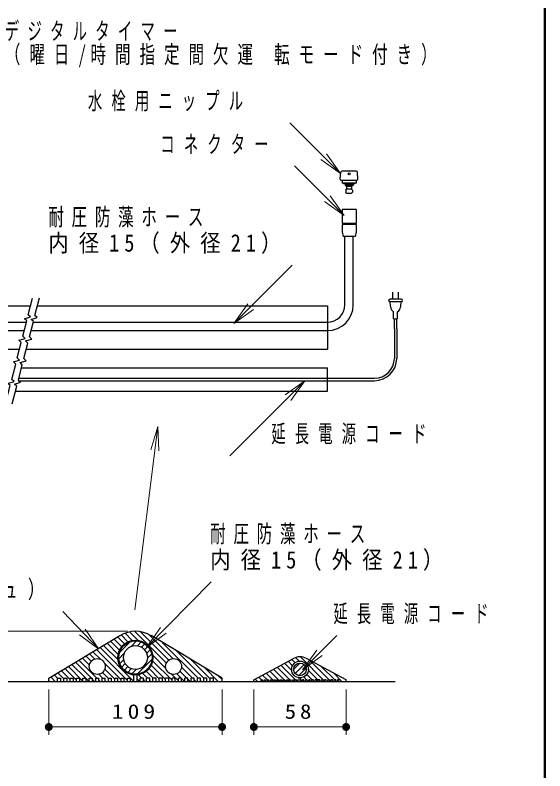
# Model space of a CAD drawing. Units: millimetres on the paper, with parts at other scales. Extents: x -385 to 420, y 0 to 267.
# Drawn here: x 353.4 to 420, y 123.9 to 219 of the extents above; entities that cross this region are included whole.
import ezdxf

# ---------------------------------------------------------------- set-up
doc = ezdxf.new("R2010")
doc.units = ezdxf.units.MM
for name, color, linetype, lineweight in [('1_20', 7, 'Continuous', 25), ('1_5', 7, 'Continuous', 25), ('A3図枠', 7, 'Continuous', 13)]:
    doc.layers.add(name, color=color, linetype=linetype, lineweight=lineweight)
doc.styles.add('ＭＳ ゴシック', font='')
doc.styles.get('ＭＳ ゴシック').set_extended_font_data('MS Gothic')

# ---------------------------------------------------------------- blocks, each defined once
blk = doc.blocks.new('open_arrow')
at = {"color": 0, "linetype": 'Continuous', "lineweight": -2}
blk.add_lwpolyline([(7.5, 1.25), (0, 0), (7.5, -1.25)], dxfattribs=at)
blk = doc.blocks.new('filled_dot')
at = {"color": 0, "linetype": 'Continuous', "lineweight": -2, "const_width": 1.25}
blk.add_lwpolyline([(-0.625, 0, 1), (0.625, 0, 1)], format="xyb", close=True, dxfattribs=at)

msp = doc.modelspace()

# ---------------------------------------------------------------- linework, layer by layer
at = {"layer": '1_20', "lineweight": 13}
for p, q in [((394.3, 199.063), (387.925, 205.438)), ((394.753, 193.788), (388.502, 200.039)), ((380.862, 180.174), (388.225, 187.537)), ((389.801, 172.991), (380.363, 163.554))]:
    msp.add_line(p, q, dxfattribs=at)
at = {"layer": '1_20', "color": 131}
for p, q in [((394.26, 198.365), (394.315, 199.211)), ((396.285, 199.352), (394.465, 199.352)), ((396.49, 198.365), (396.435, 199.211)), ((394.41, 198.206), (396.34, 198.206)), ((394.5, 198.206), (394.5, 197.852)), ((396.25, 197.852), (394.5, 197.852)), ((394.662, 197.752), (394.662, 197.852)), ((396.088, 197.752), (396.088, 197.852)), ((396.25, 198.206), (396.25, 197.852)), ((396.088, 197.752), (394.662, 197.752)), ((394.875, 197.752), (394.875, 197.602)), ((395.875, 197.602), (394.875, 197.602)), ((394.875, 197.602), (395.061, 197.414)), ((394.95, 196.981), (395.061, 197.078)), ((394.95, 196.981), (394.95, 196.702)), ((395.689, 197.414), (395.061, 197.414)), ((395.061, 197.414), (395.061, 197.078)), ((395.689, 197.078), (395.061, 197.078)), ((395.875, 197.602), (395.689, 197.414)), ((395.689, 197.414), (395.689, 197.078)), ((395.8, 196.981), (395.689, 197.078)), ((395.8, 196.981), (395.8, 196.702)), ((395.875, 197.752), (395.875, 197.602)), ((395.1, 196.552), (394.95, 196.702)), ((395.65, 196.552), (395.1, 196.552)), ((395.65, 196.552), (395.8, 196.702)), ((396.25, 194.553), (394.5, 194.553)), ((394.5, 194.553), (394.5, 192.753)), ((396.25, 194.553), (396.25, 192.753)), ((396.25, 192.753), (394.5, 192.753)), ((396.25, 192.653), (394.5, 192.653)), ((394.5, 192.653), (394.5, 191.71)), ((396.25, 192.653), (396.25, 191.71)), ((394.5, 191.71), (394.609, 191.153)), ((396.141, 191.153), (394.609, 191.153)), ((396.25, 191.71), (396.141, 191.153))]:
    msp.add_line(p, q, dxfattribs=at)
at = {"layer": '1_20'}
for p, q in [((394.85, 182.541), (394.85, 191.153)), ((395.9, 182.541), (395.9, 191.153)), ((337.823, 182.391), (355.304, 182.391)), ((356.159, 182.391), (392.65, 182.391)), ((392.65, 182.391), (392.65, 176.941)), ((326.376, 180.341), (354.778, 180.341)), ((355.633, 180.341), (392.65, 180.341)), ((326.376, 179.291), (354.509, 179.291)), ((355.364, 179.291), (392.65, 179.291)), ((401.067, 179.515), (401.067, 175.791)), ((401.367, 179.515), (401.367, 175.791)), ((337.823, 176.941), (353.906, 176.941)), ((354.762, 176.941), (392.65, 176.941)), ((354.159, 174.592), (392.65, 174.592)), ((392.65, 171.692), (392.65, 174.592)), ((353.826, 173.291), (398.567, 173.291)), ((353.749, 172.991), (398.567, 172.991)), ((353.416, 171.692), (392.65, 171.692))]:
    msp.add_line(p, q, dxfattribs=at)
at = {"layer": '1_20', "color": 190}
for p, q in [((400.867, 183.269), (400.867, 184.119)), ((401.567, 183.269), (401.567, 184.119)), ((401.91, 183.269), (400.524, 183.269)), ((401.91, 182.906), (400.524, 182.906)), ((400.967, 180.837), (400.967, 181.674)), ((401.467, 180.837), (401.467, 181.674)), ((401.367, 180.737), (401.067, 180.737)), ((401.067, 179.515), (401.067, 180.737)), ((401.367, 179.515), (401.367, 180.737))]:
    msp.add_line(p, q, dxfattribs=at)
at = {"layer": '1_20'}
for points in [[(352.201, 170.29), (352.736, 172.378), (352.45, 172.657), (353.221, 172.873), (352.935, 173.153), (353.431, 175.09), (353.146, 175.37), (353.916, 175.585), (353.63, 175.865), (354.127, 177.802), (353.841, 178.082), (354.611, 178.297), (354.326, 178.577), (354.822, 180.514), (354.536, 180.794), (355.307, 181.01), (355.021, 181.289), (355.556, 183.377)], [(353.003, 170.084), (353.569, 172.292), (353.283, 172.571), (354.054, 172.787), (353.768, 173.067), (354.265, 175.004), (353.979, 175.284), (354.749, 175.499), (354.464, 175.779), (354.96, 177.716), (354.674, 177.996), (355.445, 178.211), (355.159, 178.491), (355.656, 180.428), (355.37, 180.708), (356.14, 180.924), (355.854, 181.203), (356.421, 183.411)]]:
    msp.add_lwpolyline(points, dxfattribs=at)
at = {"layer": '1_20', "color": 131}
msp.add_circle((395.375, 199.029), 0.128, dxfattribs=at)
for centre, start, end in [((394.465, 199.202), 90, 176.28868), ((396.285, 199.202), 3.71132, 90), ((394.41, 198.356), 176.28868, 270), ((396.34, 198.356), 270, 3.71132)]:
    msp.add_arc(centre, 0.15, start, end, dxfattribs=at)
at = {"layer": '1_20', "color": 190}
for centre, radius, start, end in [((400.524, 183.088), 0.182, 90, 270), ((397.67, 182.235), 2.932, 0.21583, 13.22771), ((404.764, 182.235), 2.932, 166.77229, 179.78417), ((401.91, 183.088), 0.182, 270, 90), ((401.236, 182.248), 0.634, 180.21583, 244.91351), ((401.198, 182.248), 0.634, 295.08649, 359.78417), ((401.067, 180.837), 0.1, 180, 270), ((401.367, 180.837), 0.1, 270, 0)]:
    msp.add_arc(centre, radius, start, end, dxfattribs=at)
at = {"layer": '1_20'}
for centre, radius in [((392.65, 182.541), 3.25), ((392.65, 182.541), 2.2), ((398.567, 175.791), 2.5), ((398.567, 175.791), 2.8)]:
    msp.add_arc(centre, radius, 270, 0, dxfattribs=at)
at = {"layer": '1_5', "lineweight": 13}
for p, q in [((371.297, 167.223), (368.432, 144.173)), ((369.885, 139.435), (378.03, 147.666)), ((363.896, 139.208), (359.378, 143.958)), ((367.495, 141.458), (349.58, 141.458)), ((367.12, 139.875), (366.248, 140.747)), ((367.555, 140.147), (366.693, 141.008)), ((368.089, 140.32), (367.183, 141.226)), ((368.776, 140.34), (367.734, 141.381)), ((372.382, 137.441), (368.367, 141.456)), ((372.696, 137.834), (369.124, 141.406)), ((373.207, 138.03), (370.159, 141.079)), ((389.528, 136.631), (393.814, 140.917)), ((366.33, 138.544), (364.922, 139.952)), ((366.499, 139.081), (365.364, 140.217)), ((366.768, 139.52), (365.806, 140.482)), ((366.5, 138.812), (367.841, 140.153)), ((367.95, 139.555), (368.647, 140.252)), ((368.74, 139.638), (369.228, 140.126)), ((369.258, 139.449), (369.692, 139.883)), ((376.387, 135.558), (371.878, 140.066)), ((364.093, 137.952), (363.154, 138.891)), ((367.495, 135.256), (363.596, 139.156)), ((368.295, 135.164), (364.038, 139.421)), ((366.317, 137.849), (364.48, 139.686)), ((369.642, 139.125), (370.067, 139.551)), ((369.902, 138.679), (370.356, 139.132)), ((377.095, 135.556), (373.645, 139.007)), ((362.711, 137.212), (361.828, 138.096)), ((362.941, 137.69), (362.27, 138.361)), ((363.361, 137.977), (362.712, 138.626)), ((366.401, 138.006), (367.098, 138.703)), ((366.527, 137.425), (367.016, 137.913)), ((368.706, 136.068), (370.585, 137.947)), ((369.992, 138.062), (370.545, 138.615)), ((372.326, 136.79), (370.678, 138.438)), ((377.895, 135.463), (375.411, 137.947)), ((388.579, 137.508), (388.156, 137.93)), ((389.091, 137.702), (388.631, 138.162)), ((392.295, 135.205), (389.244, 138.257)), ((361.895, 135.2), (360.06, 137.036)), ((362.245, 135.558), (360.502, 137.301)), ((362.952, 135.558), (360.944, 137.566)), ((363.659, 135.558), (361.386, 137.831)), ((366.695, 135.349), (364.613, 137.432)), ((366.77, 136.961), (367.204, 137.395)), ((367.102, 136.586), (367.528, 137.011)), ((372.295, 135.406), (370.484, 137.217)), ((373.095, 135.313), (370.658, 137.751)), ((375.68, 135.558), (374.292, 136.946)), ((387.9, 135.358), (386.32, 136.938)), ((388.695, 135.27), (386.779, 137.186)), ((388.155, 136.517), (387.238, 137.434)), ((388.255, 137.124), (387.697, 137.682)), ((388.396, 136.666), (389.187, 137.458)), ((388.581, 136.145), (389.708, 137.272)), ((392.85, 135.358), (390.328, 137.879)), ((393.557, 135.358), (391.867, 137.048)), ((359.495, 135.478), (358.734, 136.24)), ((360.295, 135.385), (359.176, 136.505)), ((361.095, 135.292), (359.618, 136.77)), ((364.366, 135.558), (363.873, 136.05)), ((365.095, 135.535), (364.351, 136.279)), ((365.895, 135.442), (364.638, 136.7)), ((367.521, 136.297), (367.974, 136.751)), ((368.039, 136.108), (368.591, 136.661)), ((369.316, 135.558), (368.881, 135.992)), ((370.023, 135.558), (369.419, 136.161)), ((370.73, 135.558), (369.857, 136.43)), ((371.495, 135.499), (370.212, 136.782)), ((373.895, 135.22), (373.051, 136.064)), ((374.265, 135.558), (373.702, 136.121)), ((374.972, 135.558), (374.096, 136.434)), ((378.908, 135.158), (377.178, 136.888)), ((385.895, 135.241), (384.943, 136.194)), ((386.486, 135.358), (385.402, 136.442)), ((387.193, 135.358), (385.861, 136.69)), ((389.021, 135.877), (389.976, 136.832)), ((390.729, 135.358), (390.045, 136.041)), ((391.495, 135.298), (390.24, 136.553)), ((394.464, 135.158), (393.405, 136.217)), ((357.695, 135.158), (357.595, 135.257)), ((358.402, 135.158), (357.85, 135.71)), ((358.709, 135.558), (358.292, 135.975)), ((359.109, 135.158), (359.095, 135.171)), ((362.645, 135.158), (362.295, 135.507)), ((363.352, 135.158), (363.095, 135.414)), ((364.059, 135.158), (363.895, 135.321)), ((364.766, 135.158), (364.695, 135.228)), ((368.295, 135.871), (368.187, 135.979)), ((369.008, 135.158), (368.695, 135.471)), ((369.716, 135.158), (369.495, 135.378)), ((370.423, 135.158), (370.295, 135.285)), ((371.13, 135.158), (371.095, 135.192)), ((374.665, 135.158), (374.295, 135.527)), ((375.372, 135.158), (375.095, 135.435)), ((376.08, 135.158), (375.895, 135.342)), ((376.787, 135.158), (376.695, 135.249)), ((379.395, 135.377), (378.945, 135.828)), ((383.858, 135.158), (383.566, 135.45)), ((384.365, 135.358), (384.025, 135.698)), ((385.095, 135.334), (384.484, 135.946)), ((384.565, 135.158), (384.495, 135.227)), ((386.686, 135.158), (386.495, 135.348)), ((387.393, 135.158), (387.295, 135.255)), ((388.1, 135.158), (388.095, 135.162)), ((389.095, 135.577), (389.055, 135.617)), ((389.495, 135.177), (389.295, 135.377)), ((390.022, 135.358), (389.662, 135.717)), ((390.222, 135.158), (390.095, 135.284)), ((390.929, 135.158), (390.895, 135.191)), ((393.05, 135.158), (392.895, 135.312)), ((393.757, 135.158), (393.695, 135.219)), ((394.995, 135.334), (394.943, 135.386)), ((357.595, 134.158), (357.595, 128.423)), ((379.395, 134.158), (379.395, 128.423)), ((383.395, 134.158), (383.395, 128.423)), ((394.995, 134.158), (394.995, 128.423)), ((379.395, 129.423), (357.595, 129.423)), ((394.995, 129.423), (383.395, 129.423))]:
    msp.add_line(p, q, dxfattribs=at)
at = {"layer": '1_5'}
for p, q in [((357.595, 135.558), (366.521, 140.911)), ((379.395, 135.558), (370.47, 140.911)), ((383.395, 135.358), (388.382, 138.052)), ((394.995, 135.358), (390.009, 138.052)), ((350.305, 135.158), (401.152, 135.158)), ((357.595, 135.158), (357.595, 135.558)), ((358.695, 135.558), (359.095, 135.558)), ((358.695, 135.158), (358.695, 135.558)), ((359.095, 135.158), (359.095, 135.558)), ((359.495, 135.558), (359.895, 135.558)), ((359.495, 135.158), (359.495, 135.558)), ((359.895, 135.158), (359.895, 135.558)), ((360.295, 135.558), (360.695, 135.558)), ((360.295, 135.158), (360.295, 135.558)), ((360.695, 135.158), (360.695, 135.558)), ((361.095, 135.558), (361.495, 135.558)), ((361.095, 135.158), (361.095, 135.558)), ((361.495, 135.158), (361.495, 135.558)), ((361.895, 135.558), (362.295, 135.558)), ((361.895, 135.158), (361.895, 135.558)), ((362.295, 135.158), (362.295, 135.558)), ((362.695, 135.558), (363.095, 135.558)), ((362.695, 135.158), (362.695, 135.558)), ((363.095, 135.158), (363.095, 135.558)), ((363.495, 135.558), (363.895, 135.558)), ((363.495, 135.158), (363.495, 135.558)), ((363.895, 135.158), (363.895, 135.558)), ((364.295, 135.558), (364.695, 135.558)), ((364.295, 135.158), (364.295, 135.558)), ((364.695, 135.158), (364.695, 135.558)), ((365.095, 135.558), (365.495, 135.558)), ((365.095, 135.158), (365.095, 135.558)), ((365.495, 135.158), (365.495, 135.558)), ((365.895, 135.558), (366.295, 135.558)), ((365.895, 135.158), (365.895, 135.558)), ((366.295, 135.158), (366.295, 135.558)), ((366.695, 135.558), (367.095, 135.558)), ((366.695, 135.158), (366.695, 135.558)), ((367.095, 135.158), (367.095, 135.558)), ((367.495, 135.558), (367.895, 135.558)), ((367.495, 135.158), (367.495, 135.558)), ((367.895, 135.158), (367.895, 135.558)), ((368.295, 135.158), (368.295, 135.967)), ((368.695, 135.158), (368.695, 135.967)), ((369.495, 135.558), (369.095, 135.558)), ((369.095, 135.158), (369.095, 135.558)), ((369.495, 135.158), (369.495, 135.558)), ((370.295, 135.558), (369.895, 135.558)), ((369.895, 135.158), (369.895, 135.558)), ((370.295, 135.158), (370.295, 135.558)), ((371.095, 135.558), (370.695, 135.558)), ((370.695, 135.158), (370.695, 135.558)), ((371.095, 135.158), (371.095, 135.558)), ((371.895, 135.558), (371.495, 135.558)), ((371.495, 135.158), (371.495, 135.558)), ((371.895, 135.158), (371.895, 135.558)), ((372.695, 135.558), (372.295, 135.558)), ((372.295, 135.158), (372.295, 135.558)), ((372.695, 135.158), (372.695, 135.558)), ((373.495, 135.558), (373.095, 135.558)), ((373.095, 135.158), (373.095, 135.558)), ((373.495, 135.158), (373.495, 135.558)), ((374.295, 135.558), (373.895, 135.558)), ((373.895, 135.158), (373.895, 135.558)), ((374.295, 135.158), (374.295, 135.558)), ((375.095, 135.558), (374.695, 135.558)), ((374.695, 135.158), (374.695, 135.558)), ((375.095, 135.158), (375.095, 135.558)), ((375.895, 135.558), (375.495, 135.558)), ((375.495, 135.158), (375.495, 135.558)), ((375.895, 135.158), (375.895, 135.558)), ((376.695, 135.558), (376.295, 135.558)), ((376.295, 135.158), (376.295, 135.558)), ((376.695, 135.158), (376.695, 135.558)), ((377.495, 135.558), (377.095, 135.558)), ((377.095, 135.158), (377.095, 135.558)), ((377.495, 135.158), (377.495, 135.558)), ((378.295, 135.558), (377.895, 135.558)), ((377.895, 135.158), (377.895, 135.558)), ((378.295, 135.158), (378.295, 135.558)), ((379.395, 135.158), (379.395, 135.558)), ((383.395, 135.158), (383.395, 135.358)), ((384.295, 135.358), (384.495, 135.358)), ((384.295, 135.158), (384.295, 135.358)), ((384.495, 135.158), (384.495, 135.358)), ((384.695, 135.358), (384.895, 135.358)), ((384.695, 135.158), (384.695, 135.358)), ((384.895, 135.158), (384.895, 135.358)), ((385.095, 135.358), (385.295, 135.358)), ((385.095, 135.158), (385.095, 135.358)), ((385.295, 135.158), (385.295, 135.358)), ((385.495, 135.358), (385.695, 135.358)), ((385.495, 135.158), (385.495, 135.358)), ((385.695, 135.158), (385.695, 135.358)), ((385.895, 135.358), (386.095, 135.358)), ((385.895, 135.158), (385.895, 135.358)), ((386.095, 135.158), (386.095, 135.358)), ((386.295, 135.358), (386.495, 135.358)), ((386.295, 135.158), (386.295, 135.358)), ((386.495, 135.158), (386.495, 135.358)), ((386.695, 135.358), (386.895, 135.358)), ((386.695, 135.158), (386.695, 135.358)), ((386.895, 135.158), (386.895, 135.358)), ((387.095, 135.358), (387.295, 135.358)), ((387.095, 135.158), (387.095, 135.358)), ((387.295, 135.158), (387.295, 135.358)), ((387.495, 135.358), (387.695, 135.358)), ((387.495, 135.158), (387.495, 135.358)), ((387.695, 135.158), (387.695, 135.358)), ((387.895, 135.358), (388.095, 135.358)), ((387.895, 135.158), (387.895, 135.358)), ((388.095, 135.158), (388.095, 135.358)), ((388.295, 135.358), (388.495, 135.358)), ((388.295, 135.158), (388.295, 135.358)), ((388.495, 135.158), (388.495, 135.358)), ((388.695, 135.358), (388.895, 135.358)), ((388.695, 135.158), (388.695, 135.358)), ((388.895, 135.158), (388.895, 135.358)), ((389.095, 135.158), (389.095, 135.612)), ((389.295, 135.158), (389.295, 135.612)), ((389.695, 135.358), (389.495, 135.358)), ((389.495, 135.158), (389.495, 135.358)), ((389.695, 135.158), (389.695, 135.358)), ((390.095, 135.358), (389.895, 135.358)), ((389.895, 135.158), (389.895, 135.358)), ((390.095, 135.158), (390.095, 135.358)), ((390.495, 135.358), (390.295, 135.358)), ((390.295, 135.158), (390.295, 135.358)), ((390.495, 135.158), (390.495, 135.358)), ((390.895, 135.358), (390.695, 135.358)), ((390.695, 135.158), (390.695, 135.358)), ((390.895, 135.158), (390.895, 135.358)), ((391.295, 135.358), (391.095, 135.358)), ((391.095, 135.158), (391.095, 135.358)), ((391.295, 135.158), (391.295, 135.358)), ((391.695, 135.358), (391.495, 135.358)), ((391.495, 135.158), (391.495, 135.358)), ((391.695, 135.158), (391.695, 135.358)), ((392.095, 135.358), (391.895, 135.358)), ((391.895, 135.158), (391.895, 135.358)), ((392.095, 135.158), (392.095, 135.358)), ((392.495, 135.358), (392.295, 135.358)), ((392.295, 135.158), (392.295, 135.358)), ((392.495, 135.158), (392.495, 135.358)), ((392.895, 135.358), (392.695, 135.358)), ((392.695, 135.158), (392.695, 135.358)), ((392.895, 135.158), (392.895, 135.358)), ((393.295, 135.358), (393.095, 135.358)), ((393.095, 135.158), (393.095, 135.358)), ((393.295, 135.158), (393.295, 135.358)), ((393.695, 135.358), (393.495, 135.358)), ((393.495, 135.158), (393.495, 135.358)), ((393.695, 135.158), (393.695, 135.358)), ((394.095, 135.358), (393.895, 135.358)), ((393.895, 135.158), (393.895, 135.358)), ((394.095, 135.158), (394.095, 135.358)), ((394.995, 135.158), (394.995, 135.358))]:
    msp.add_line(p, q, dxfattribs=at)
for centre, radius in [((368.495, 138.158), 2.2), ((368.495, 138.158), 2.1), ((368.495, 138.158), 1.5), ((363.695, 137.034), 1), ((373.295, 137.034), 1), ((389.195, 136.658), 1.05), ((389.195, 136.658), 0.8)]:
    msp.add_circle(centre, radius, dxfattribs=at)
for centre, radius, start, end in [((368.495, 137.619), 3.838, 59.04623, 120.95377), ((389.195, 136.546), 1.711, 61.61705, 118.38295)]:
    msp.add_arc(centre, radius, start, end, dxfattribs=at)
at = {"layer": 'A3図枠', "lineweight": 50}
msp.add_line((420, 0), (420, 267), dxfattribs=at)

# ---------------------------------------------------------------- block references
at = {"layer": '1_20', "lineweight": 13, "xscale": 0.4, "yscale": 0.4}
for p, rotation in [((394.3, 199.063), 135), ((394.753, 193.788), 135), ((380.862, 180.174), 45), ((389.801, 172.991), 225)]:
    msp.add_blockref('open_arrow', p, dxfattribs=dict(at, rotation=rotation))
at = {"layer": '1_5', "lineweight": 13, "xscale": 0.4, "yscale": 0.4}
for name, p, rotation in [('open_arrow', (371.297, 167.223), 262.9), ('open_arrow', (363.896, 139.208), 133.6), ('open_arrow', (369.885, 139.435), 45.3), ('open_arrow', (389.528, 136.631), 45), ('filled_dot', (379.395, 129.423), 180), ('filled_dot', (394.995, 129.423), 180)]:
    msp.add_blockref(name, p, dxfattribs=dict(at, rotation=rotation))
for p in [(357.595, 129.423), (383.395, 129.423)]:
    msp.add_blockref('filled_dot', p, dxfattribs=at)

# ---------------------------------------------------------------- texts
at = {"layer": '1_20', "char_height": 2.199, "style": 'ＭＳ ゴシック'}
for s, insert, attachment_point in [('\\T1.58;\\W0.6;デジタルタイマー', (352.07, 215.718), 7), ('\\T1.58;\\W0.65;（曜日/時間指定間欠運\\~転モード付き）', (352.07, 212.418), 7), ('\\T1.64;\\W0.6;水栓用ニップル', (362.524, 208.088), 4), ('\\T1.64;\\W0.6;コネクター', (371.627, 202.689), 4), ('\\T1.5;\\W0.65;耐圧防藻ホース', (357.542, 193.487), 4), ('\\T1.5;\\W0.85;内径15（外径21）', (357.542, 190.187), 4), ('\\T1.64;\\W0.6;延長電源コード', (385.588, 166.204), 4)]:
    msp.add_mtext(s, dxfattribs=dict(at, insert=insert, attachment_point=attachment_point))
at = {"layer": '1_5', "style": 'ＭＳ ゴシック'}
for s, insert, char_height, attachment_point in [('\\T1.5;\\W0.65;耐圧防藻ホース', (377.903, 153.616), 2.199, 4), ('\\T1.5;\\W0.85;内径15（外径21）', (377.903, 150.316), 2.199, 4), ('\\T1.61;\\W0.7;耐候軟質PVC（ベージュ）', (319.491, 146.608), 2.199, 4), ('\\T1.64;\\W0.6;延長電源コード', (393.398, 143.567), 2.199, 4), ('\\T1.33;\\W1.2;109', (368.495, 130.423), 1.833, 8), ('\\T1.34;\\W1.15;58', (389.195, 130.423), 1.833, 8)]:
    msp.add_mtext(s, dxfattribs=dict(at, insert=insert, char_height=char_height, attachment_point=attachment_point))

doc.saveas('drawing.dxf')
